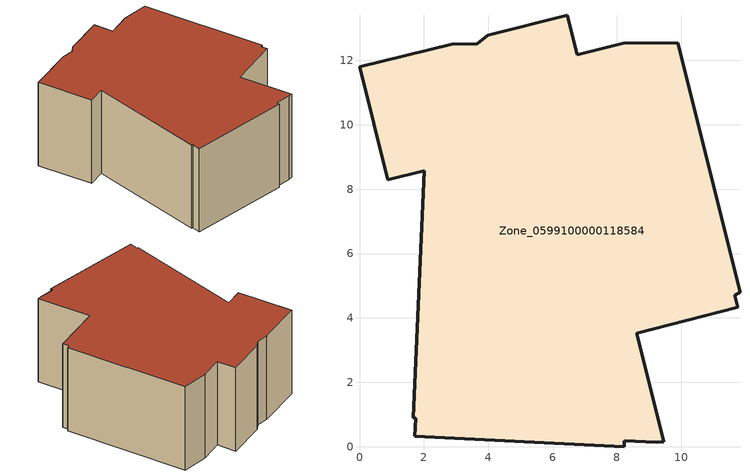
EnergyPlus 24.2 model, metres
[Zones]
Zone_0599100000118584
 floor ground (C_G): 11.75,4.32 8.61,3.53 9.45,0.16 9.23,0.13 8.22,0.18 8.22,0 1.72,0.32 1.75,0.89 1.67,0.89 2.01,8.57 0.87,8.29 0,11.8 2.87,12.51 3.66,12.52 3.99,12.79 6.46,13.4 6.76,12.18 8.2,12.54 9.89,12.55 11.82,4.8 11.66,4.71 z0
 wall outside (C_F): 0.87,8.29 2.01,8.57 1.67,0.89 1.75,0.89 1.72,0.32 8.22,0 8.22,0.18 9.23,0.13 9.45,0.16 8.61,3.53 11.75,4.32 11.66,4.71 11.82,4.8 9.89,12.55 8.2,12.54 6.76,12.18 6.46,13.4 3.99,12.79 3.66,12.52 2.87,12.51 0,11.8 0.87,8.29 z0:6.07
 roof outside (C_R): 11.66,4.71 11.82,4.8 9.89,12.55 8.2,12.54 6.76,12.18 6.46,13.4 3.99,12.79 3.66,12.52 2.87,12.51 0,11.8 0.87,8.29 2.01,8.57 1.67,0.89 1.75,0.89 1.72,0.32 8.22,0 8.22,0.18 9.23,0.13 9.45,0.16 8.61,3.53 11.75,4.32 z6.07
[BUILDING]
Pand.0599100000118584: North Axis=0; Terrain=City; Loads Convergence Tolerance Value=0.04; Temperature Convergence Tolerance Value=0.4; Solar Distribution=FullExterior; Maximum Number of Warmup Days=25; Minimum Number of Warmup Days=1
[Site:Location]
Rotterdam.The.Hague.AP_ZH_NLD Design_Conditions: Latitude=51.96; Longitude=4.45; Time Zone=1; Elevation=-4.5
[SITE:GROUNDTEMPERATURE:BUILDINGSURFACE]
18, 18, 18, 18, 18, 18, 18, 18, 18, 18, 18, 18
[MATERIAL] Thermal Absorptance=0.9; Solar Absorptance=0.7; Visible Absorptance=0.7
Name | Roughness | Thickness | Conductivity | Density | Specific Heat
G.D.1992-2005 | MediumSmooth | 0.15 | 0.06 | 540 | 1210
F.D.1992-2005 | Rough | 0.3 | 0.12 | 1920 | 840
R.D.1992-2005 | MediumRough | 0.2 | 0.08 | 1500 | 1000
[CONSTRUCTION]
C_G: G.D.1992-2005
C_F: F.D.1992-2005
C_R: R.D.1992-2005
[ZONE]
Zone_0599100000118584: Type=1; Multiplier=1; Ceiling Height=Autocalculate; Volume=Autocalculate; Floor Area=autocalculate; Part of Total Floor Area=Yes
[ZONEINFILTRATION:DESIGNFLOWRATE]
Infil_Zone_0599100000118584: Zone or ZoneList or Space or SpaceList=Zone_0599100000118584; Schedule=AlwaysOn; Design Flow Rate Calculation Method=Flow/Area; Flow Rate per Floor Area=0.0021; Constant Term Coefficient=1; Temperature Term Coefficient=0; Velocity Term Coefficient=0; Velocity Squared Term Coefficient=0
[HVACTEMPLATE:ZONE:IDEALLOADSAIRSYSTEM]
Zone_0599100000118584: Maximum Heating Supply Air Temperature=50; Minimum Cooling Supply Air Temperature=13; Maximum Heating Supply Air Humidity Ratio=0.0156; Minimum Cooling Supply Air Humidity Ratio=0.0077; Heating Limit=NoLimit; Cooling Limit=NoLimit; Dehumidification Control Type=ConstantSensibleHeatRatio; Cooling Sensible Heat Ratio=0.7; Dehumidification Setpoint=60; Humidification Control Type=None; Humidification Setpoint=30; Outdoor Air Method=None; Outdoor Air Flow Rate per Person=0.00944; Outdoor Air Flow Rate per Zone Floor Area=0; Outdoor Air Flow Rate per Zone=0; Demand Controlled Ventilation Type=None; Outdoor Air Economizer Type=NoEconomizer; Heat Recovery Type=None; Sensible Heat Recovery Effectiveness=0.7; Latent Heat Recovery Effectiveness=0.65
[ZONECONTROL:THERMOSTAT]
ThermostatControl_Zone_0599100000118584: Zone or ZoneList=Zone_0599100000118584; Control Type Schedule=DualSetpointControlType; Control 1=Thermostat_Zone_0599100000118584; Temperature Difference Between Cutout And Setpoint=0
[THERMOSTATSETPOINT:DUALSETPOINT]
Thermostat_Zone_0599100000118584: Heating Setpoint Temperature Schedule=HeatingSetpoint_Zone_0599100000118584; Cooling Setpoint Temperature Schedule=CoolingSetpoint_Zone_0599100000118584
[SCHEDULE:COMPACT]
HeatingSetpoint_Zone_0599100000118584: Through: 12/31, For: AllDays, Until: 24:00, 21
CoolingSetpoint_Zone_0599100000118584: Through: 12/31, For: AllDays, Until: 24:00, 24
DualSetpointControlType: Through: 12/31, For: AllDays, Until: 24:00, 4
AlwaysOn: Through: 12/31, For: AllDays, Until: 24:00, 1
